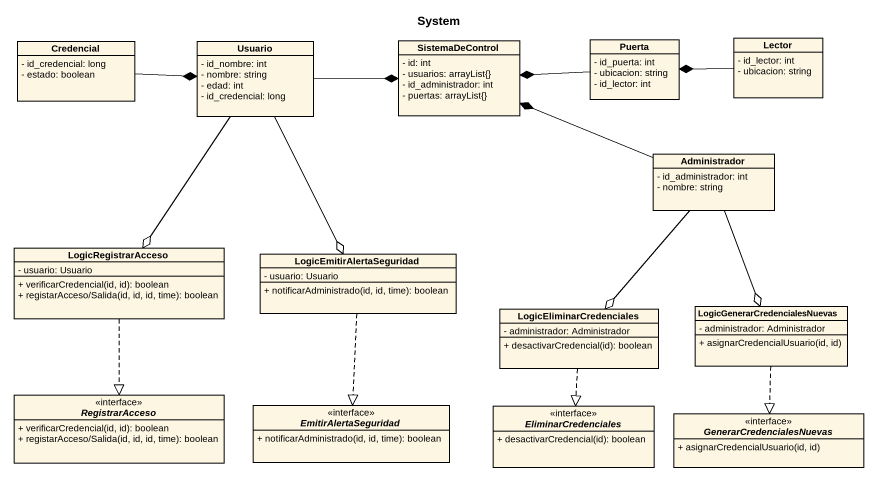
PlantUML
@startuml
title System
hide circle
hide empty members
skinparam classAttributeIconSize 0
class Credencial {
  - id_credencial: long
  - estado: boolean
}
class Usuario {
  - id_nombre: int
  - nombre: string
  - edad: int
  - id_credencial: long
}
class SistemaDeControl {
  - id: int
  - usuarios: arrayList{}
  - id_administrador: int
  - puertas: arrayList{}
}
class Puerta {
  - id_puerta: int
  - ubicacion: string
  - id_lector: int
}
class Lector {
  - id_lector: int
  - ubicacion: string
}
class Administrador {
  - id_administrador: int
  - nombre: string
}
class LogicRegistrarAcceso {
  - usuario: Usuario
  + verificarCredencial(id, id): boolean
  + registarAcceso/Salida(id, id, id, time): boolean
}
class LogicEmitirAlertaSeguridad {
  - usuario: Usuario
  + notificarAdministrado(id, id, time): boolean
}
class LogicEliminarCredenciales {
  - administrador: Administrador
  + desactivarCredencial(id): boolean
}
class "LogicGenerarCredencialesNuevas" as LogicGenerarCredencialesNuev {
  - administrador: Administrador
  + asignarCredencialUsuario(id, id)
}
interface RegistrarAcceso {
  + verificarCredencial(id, id): boolean
  + registarAcceso/Salida(id, id, id, time): boolean
}
interface EmitirAlertaSeguridad {
  + notificarAdministrado(id, id, time): boolean
}
interface EliminarCredenciales {
  + desactivarCredencial(id): boolean
}
interface GenerarCredencialesNuevas {
  + asignarCredencialUsuario(id, id)
}
Credencial -right-* Usuario
Usuario -right-* SistemaDeControl
Usuario --o LogicRegistrarAcceso
Usuario --o LogicEmitirAlertaSeguridad
Puerta -left-* SistemaDeControl
Lector -left-* Puerta
Administrador -left-* SistemaDeControl
Administrador --o LogicEliminarCredenciales
Administrador --o LogicGenerarCredencialesNuev
LogicRegistrarAcceso ..|> RegistrarAcceso
LogicEmitirAlertaSeguridad ..|> EmitirAlertaSeguridad
LogicEliminarCredenciales ..|> EliminarCredenciales
LogicGenerarCredencialesNuev ..|> GenerarCredencialesNuevas
@enduml
